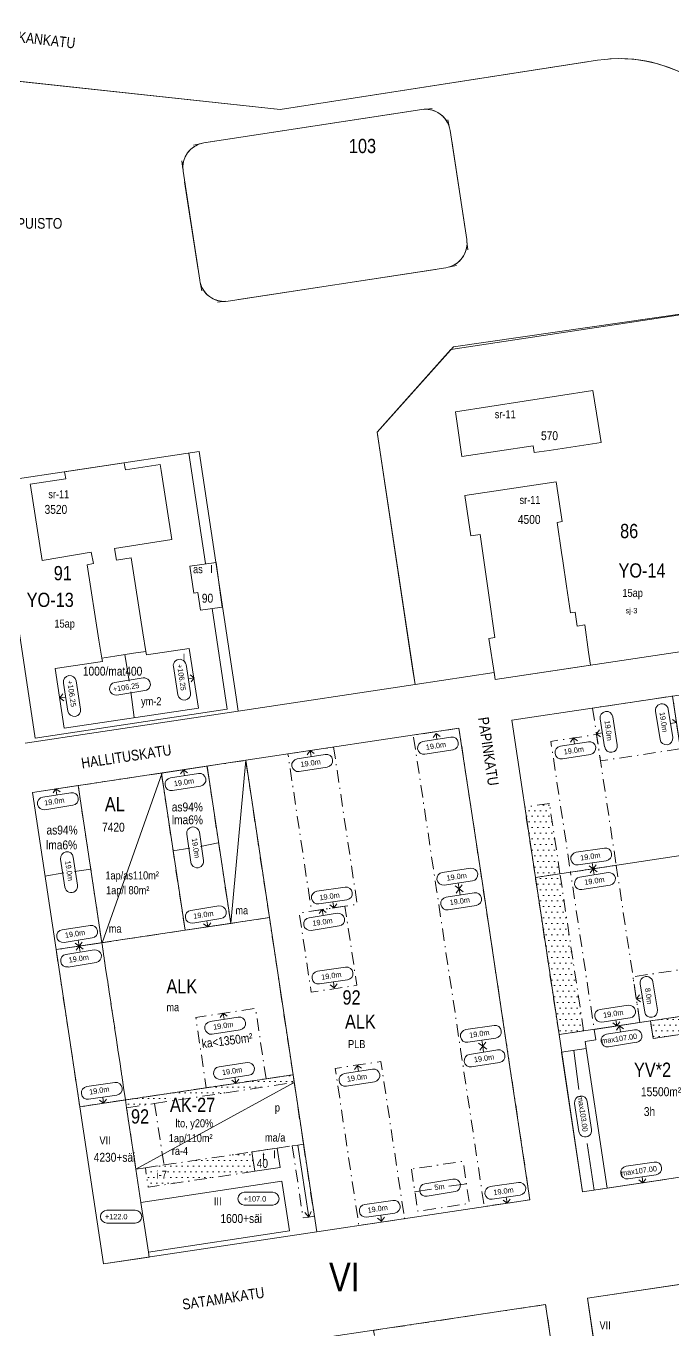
# Model space of a CAD drawing. Header units: metres. Extents: x 24485995 to 24488038, y 6819999 to 6822001.
# Drawn here: x 24486559.4 to 24486741.4, y 6820603.3 to 6820970 of the extents above; entities that cross this region are included whole.
import ezdxf

# ---------------------------------------------------------------- set-up
doc = ezdxf.new("R2010")
doc.units = ezdxf.units.M
for name, pattern in [('k10020', [0]), ('k10040', [10.3, 3.5, -1.5, 0.3, -1.5, 3.5]), ('K10271', [0]), ('K10430', [0]), ('k10630.1', [0]), ('k10vi1', [0]), ('Osoitus_AK', [0])]:
    doc.linetypes.add(name, pattern=pattern)
for name, color, linetype, lineweight in [('AK_AsemakaavaTeksti_Kadun_puistonnimi', 7, 'Continuous', 0), ('AK_AsemakaavaTeksti_Kaupunginosan_nimi', 7, 'Continuous', 0), ('AK_AsemakaavaTeksti_Korttelinumero', 7, 'Continuous', 0), ('AK_AsemakaavaViiva_Kaupunginosan_raja', 7, 'Continuous', 0), ('AK_Kaavamerkinta_Kayttotarkoitusalue', 7, 'Continuous', 0), ('AK_KayttotarkoitusSymboliViiva_Virkistysalueen_kuvio_murtoviiva', 7, 'Continuous', 0), ('AK_KayttotarkoitusViiva', 7, 'Continuous', 0), ('AK_LiikennointiTeksti_Autopaikkamerkinta_m2', 7, 'Continuous', 0), ('AK_LiikennointiViiva_Ajoneuvoliittymakielto', 7, 'Continuous', 0), ('AK_MuuAsemakaavaTeksti_Alueenosan_kayttotarkoitus', 7, 'Continuous', 0), ('AK_MuuAsemakaavaTeksti_Erityismaarays', 7, 'Continuous', 0), ('AK_MuuAsemakaavaViiva_alueenosan_raja', 7, 'Continuous', 0), ('AK_MuuAsemakaavaViiva_Merkinnan_Kohdistusnuoli', 7, 'Continuous', 0), ('AK_Poistettava_merkintä', 7, 'Continuous', 0), ('AK_RakennusalaTeksti_Huoneistomaara', 7, 'Continuous', 0), ('AK_RakennusalaTeksti_Kerrosala_tai_luku', 7, 'Continuous', 0), ('AK_RakennusalaTeksti_Rakennusoikeus', 7, 'Continuous', 0), ('AK_RakennusalaViiva_Maanalaisen_tilan_viiva', 7, 'Continuous', 0), ('AK_RakennusalaViiva_Rakennusalan_raja__I_', 7, 'Continuous', 0), ('AK_RakentaminenTeksti_Korkeusmerkinta', 7, 'Continuous', 0), ('AK_RakentaminenTeksti_Korkeusmerkinta_ja_soikio', 7, 'Continuous', 0), ('AK_RakentaminenTeksti_Korkeusmerkinta_ja_soikio_ja_nuoli', 7, 'Continuous', 0), ('AK_YmparistoAlue_Istutettava_alue', 7, 'Continuous', 0), ('AK_YmparistoViiva_Istutettava_puurivi', 7, 'Continuous', 0)]:
    doc.layers.add(name, color=color, linetype=linetype, lineweight=lineweight)
doc.styles.add('ArialNarrow', font='ARIALN.TTF')

# ---------------------------------------------------------------- blocks, each defined once
blk = doc.blocks.new('AKP43')
at = {"layer": 'AK_RakentaminenTeksti_Korkeusmerkinta_ja_soikio', "color": 7, "linetype": 'Continuous', "lineweight": 13}
for p, q in [((4, 1.8), (-4, 1.8)), ((-4, -1.8), (4, -1.8))]:
    blk.add_line(p, q, dxfattribs=at)
for centre, start, end in [((-4, 0), 90, 270), ((4, 0), 270, 90)]:
    blk.add_arc(centre, 1.8, start, end, dxfattribs=at)

msp = doc.modelspace()

# ---------------------------------------------------------------- hatches: boundary and pattern name
at = {"layer": 'AK_YmparistoAlue_Istutettava_alue', "linetype": 'Continuous', "lineweight": 0}
h = msp.add_hatch(dxfattribs=at)
h.set_pattern_fill('DOTS', style=0)
h.paths.add_polyline_path([(24486699.68, 6820750.3), (24486702.66, 6820730.52), (24486709.58, 6820731.57), (24486706.61, 6820751.34)], flags=0)
h = msp.add_hatch(dxfattribs=at)
h.set_pattern_fill('DOTS', style=0)
h.paths.add_polyline_path([(24486749.87, 6820737.64), (24486747.89, 6820737.33), (24486752.6, 6820705.98), (24486754.54, 6820693.12), (24486735.02, 6820690.19), (24486735.76, 6820685.25), (24486755.29, 6820688.18), (24486757.26, 6820688.48), (24486756.52, 6820693.42)], flags=0)
h = msp.add_hatch(dxfattribs=at)
h.set_pattern_fill('DOTS', style=0)
h.paths.add_polyline_path([(24486709.58, 6820731.57), (24486702.66, 6820730.52), (24486709.31, 6820686.32), (24486716.23, 6820687.36)], flags=0)
h = msp.add_hatch(dxfattribs=at)
h.set_pattern_fill('DOTS', style=0)
h.paths.add_polyline_path([(24486634.81, 6820672.87), (24486595.54, 6820666.97), (24486587.63, 6820665.77), (24486587.34, 6820667.97), (24486634.48, 6820675.06)], flags=0)
h = msp.add_hatch(dxfattribs=at)
h.set_pattern_fill('DOTS', style=0)
h.paths.add_polyline_path([(24486593.74, 6820643.43), (24486592.93, 6820648.87), (24486598.16, 6820649.67), (24486622.9, 6820653.34), (24486623.71, 6820647.9)], flags=0)

# ---------------------------------------------------------------- linework, layer by layer
at = {"layer": 'AK_AsemakaavaViiva_Kaupunginosan_raja', "linetype": 'k10020', "lineweight": 9, "flags": 128}
for points in [[(24486630.86, 6820946.49), (24486720.18, 6820960.36)], [(24486541.91, 6820956.12), (24486630.86, 6820946.49)]]:
    msp.add_lwpolyline(points, dxfattribs=at)
at = {"layer": 'AK_AsemakaavaViiva_Kaupunginosan_raja', "linetype": 'k10020', "lineweight": 9}
msp.add_arc((24486726.32, 6820920.83), 40.01, 54.8442, 98.8275, dxfattribs=at)
at = {"layer": 'AK_KayttotarkoitusSymboliViiva_Virkistysalueen_kuvio_murtoviiva', "linetype": 'k10vi1', "lineweight": 9, "flags": 128}
for points in [[(24486717.22, 6820959.9), (24486630.86, 6820946.49), (24486524.98, 6820957.96), (24486416.97, 6820969.66)], [(24486746.83, 6820955.16), (24486746.49, 6820955.38), (24486743.47, 6820956.98), (24486740.33, 6820958.31), (24486737.09, 6820959.36), (24486733.76, 6820960.14), (24486730.39, 6820960.63), (24486726.98, 6820960.83), (24486723.57, 6820960.74), (24486723.16, 6820960.7)], [(24486402.88, 6820957.16), (24486402.57, 6820932.32), (24486419.27, 6820821.93), (24486518.44, 6820836.85), (24486548.11, 6820841.31), (24486608.1, 6820850.34), (24486618.49, 6820781.28), (24486619.09, 6820777.32), (24486668.82, 6820784.8), (24486668.22, 6820788.76), (24486658.14, 6820855.75), (24486679.65, 6820879.81), (24486773.83, 6820893.34), (24486773.73, 6820894.23)], [(24486612.35, 6820937.6), (24486609.39, 6820937.11), (24486667.71, 6820946.04)], [(24486673.66, 6820946.82), (24486671.28, 6820946.56), (24486671.89, 6820946.58), (24486672.5, 6820946.54), (24486673.11, 6820946.44), (24486673.7, 6820946.3), (24486674.28, 6820946.1), (24486674.84, 6820945.85), (24486675.37, 6820945.56), (24486675.88, 6820945.22), (24486676.35, 6820944.84), (24486676.8, 6820944.42), (24486677.2, 6820943.96), (24486677.56, 6820943.46), (24486677.87, 6820942.94), (24486678.14, 6820942.39), (24486678.37, 6820941.82), (24486678.54, 6820941.24), (24486678.07, 6820943.58)], [(24486603.21, 6820932.12), (24486603.47, 6820929.74), (24486603.45, 6820930.35), (24486603.49, 6820930.96), (24486603.59, 6820931.57), (24486603.73, 6820932.16), (24486603.93, 6820932.74), (24486604.18, 6820933.29), (24486604.47, 6820933.83), (24486604.81, 6820934.34), (24486605.19, 6820934.81), (24486605.61, 6820935.25), (24486606.07, 6820935.66), (24486606.57, 6820936.02), (24486607.09, 6820936.33), (24486607.64, 6820936.6), (24486608.21, 6820936.82), (24486608.79, 6820937), (24486606.45, 6820936.53)], [(24486679.11, 6820937.67), (24486682.89, 6820912.96)], [(24486607.77, 6820901.46), (24486603.99, 6820926.17)], [(24486683.67, 6820907.01), (24486683.41, 6820909.39), (24486683.43, 6820908.78), (24486683.39, 6820908.17), (24486683.29, 6820907.57), (24486683.15, 6820906.97), (24486682.95, 6820906.39), (24486682.7, 6820905.84), (24486682.41, 6820905.3), (24486682.07, 6820904.79), (24486681.69, 6820904.32), (24486681.27, 6820903.88), (24486680.81, 6820903.47), (24486680.31, 6820903.11), (24486679.79, 6820902.8), (24486679.24, 6820902.53), (24486678.67, 6820902.31), (24486678.09, 6820902.14), (24486680.43, 6820902.6)], [(24486674.52, 6820901.56), (24486619.17, 6820893.09)], [(24486613.22, 6820892.31), (24486615.6, 6820892.57), (24486614.99, 6820892.55), (24486614.38, 6820892.59), (24486613.77, 6820892.69), (24486613.18, 6820892.83), (24486612.6, 6820893.03), (24486612.04, 6820893.28), (24486611.51, 6820893.57), (24486611, 6820893.91), (24486610.53, 6820894.29), (24486610.08, 6820894.71), (24486609.68, 6820895.17), (24486609.32, 6820895.67), (24486609, 6820896.19), (24486608.74, 6820896.74), (24486608.51, 6820897.31), (24486608.34, 6820897.89), (24486608.81, 6820895.55)]]:
    msp.add_lwpolyline(points, dxfattribs=at)
at = {"layer": 'AK_KayttotarkoitusViiva', "linetype": 'Continuous', "lineweight": 20, "flags": 128}
for points in [[(24486413.99, 6820969.98), (24486524.98, 6820957.96), (24486630.86, 6820946.49), (24486720.18, 6820960.36)], [(24486609.39, 6820937.11), (24486670.68, 6820946.5)], [(24486678.65, 6820940.64), (24486683.35, 6820910)], [(24486608.23, 6820898.49), (24486603.53, 6820929.13)], [(24486677.49, 6820902.02), (24486616.2, 6820892.63)], [(24486668.82, 6820784.8), (24486658.14, 6820855.75), (24486660.29, 6820858.17), (24486678.9, 6820879.06), (24486773.83, 6820893.34)], [(24486668.82, 6820784.8), (24486691.07, 6820788.15), (24486691.36, 6820786.17), (24486781.35, 6820799.71), (24486786.88, 6820806.61), (24486779.13, 6820858.17), (24486773.83, 6820893.34)], [(24486548.11, 6820841.31), (24486608.1, 6820850.34), (24486618.49, 6820781.28), (24486619.09, 6820777.32)], [(24486741.24, 6820781.54), (24486789.56, 6820788.81), (24486796.01, 6820745.92), (24486796.16, 6820744.93)], [(24486619.09, 6820777.32), (24486668.82, 6820784.8)], [(24486702.66, 6820730.52), (24486696.01, 6820774.73), (24486741.24, 6820781.54)], [(24486747.89, 6820737.33), (24486747.74, 6820738.32), (24486741.24, 6820781.54)], [(24486619.09, 6820777.32), (24486559.1, 6820768.29)], [(24486621.17, 6820763.48), (24486681.17, 6820772.5), (24486687.83, 6820728.29), (24486694.48, 6820684.09), (24486701.13, 6820639.89), (24486641.13, 6820630.86)], [(24486567.83, 6820710.24), (24486561.18, 6820754.45), (24486621.17, 6820763.48)], [(24486627.82, 6820719.26), (24486621.17, 6820763.48)], [(24486796.16, 6820744.93), (24486809.51, 6820656.19), (24486715.96, 6820642.12), (24486709.31, 6820686.32)], [(24486747.89, 6820737.33), (24486702.66, 6820730.52)], [(24486747.89, 6820737.33), (24486754.54, 6820693.12), (24486709.31, 6820686.32)], [(24486709.31, 6820686.32), (24486702.66, 6820730.52)], [(24486627.82, 6820719.26), (24486567.83, 6820710.24)], [(24486634.48, 6820675.06), (24486627.82, 6820719.26)], [(24486574.48, 6820666.04), (24486567.83, 6820710.24)], [(24486574.48, 6820666.04), (24486634.48, 6820675.06)], [(24486634.48, 6820675.06), (24486641.13, 6820630.86)], [(24486641.13, 6820630.86), (24486581.13, 6820621.83), (24486574.48, 6820666.04)], [(24486723.77, 6820568.95), (24486717.29, 6820612.18), (24486765.61, 6820619.42)], [(24486645.29, 6820601.39), (24486705.55, 6820610.42), (24486712.02, 6820567.19)]]:
    msp.add_lwpolyline(points, dxfattribs=at)
at = {"layer": 'AK_KayttotarkoitusViiva', "linetype": 'Continuous', "lineweight": 20}
for centre, radius, start, end in [((24486726.32, 6820920.83), 40.01, 54.8442, 98.8275), ((24486671.74, 6820939.58), 7, 8.6878, 98.7241), ((24486610.45, 6820930.19), 7, 98.7131, 188.7119), ((24486676.43, 6820908.94), 7, 278.703, 8.7121), ((24486615.14, 6820899.55), 7, 188.7004, 278.7125)]:
    msp.add_arc(centre, radius, start, end, dxfattribs=at)
at = {"layer": 'AK_LiikennointiViiva_Ajoneuvoliittymakielto', "linetype": 'k10630.1', "lineweight": 5, "flags": 128}
for points in [[(24486739.2, 6820645.61), (24486715.96, 6820642.12)], [(24486717.29, 6820612.18), (24486765.61, 6820619.42)]]:
    msp.add_lwpolyline(points, dxfattribs=at)
at = {"layer": 'AK_MuuAsemakaavaViiva_alueenosan_raja', "linetype": 'k10040', "lineweight": 5, "flags": 128}
for points in [[(24486718.75, 6820778.16), (24486719.87, 6820770.74), (24486720.98, 6820763.32), (24486743.47, 6820766.71), (24486741.24, 6820781.54), (24486718.75, 6820778.16)], [(24486681.17, 6820772.5), (24486668.32, 6820770.57), (24486674.97, 6820726.36), (24486681.62, 6820682.16), (24486686.27, 6820651.3), (24486688.05, 6820639.44), (24486688.27, 6820637.95), (24486701.13, 6820639.89), (24486694.48, 6820684.09), (24486687.83, 6820728.29), (24486681.17, 6820772.5)], [(24486712.55, 6820732.01), (24486725.4, 6820733.94), (24486720.98, 6820763.32), (24486719.87, 6820770.74), (24486707.01, 6820768.8), (24486712.55, 6820732.01)], [(24486639.69, 6820721.05), (24486649.08, 6820722.46), (24486652.54, 6820722.98), (24486645.89, 6820767.19), (24486633.04, 6820765.26), (24486639.69, 6820721.05)], [(24486610.29, 6820761.84), (24486621.17, 6820763.48)], [(24486616.95, 6820717.63), (24486610.29, 6820761.84)], [(24486627.82, 6820719.26), (24486621.17, 6820763.48)], [(24486574.03, 6820756.38), (24486597.44, 6820759.91)], [(24486604.09, 6820715.69), (24486597.44, 6820759.91)], [(24486580.69, 6820712.17), (24486574.03, 6820756.38)], [(24486706.61, 6820751.34), (24486699.68, 6820750.3)], [(24486702.66, 6820730.52), (24486699.68, 6820750.3)], [(24486709.58, 6820731.56), (24486706.61, 6820751.34)], [(24486709.58, 6820731.56), (24486702.66, 6820730.52)], [(24486716.23, 6820687.36), (24486709.58, 6820731.56)], [(24486719.2, 6820687.81), (24486732.05, 6820689.74), (24486730.12, 6820702.6), (24486725.4, 6820733.94), (24486712.55, 6820732.01), (24486719.2, 6820687.81)], [(24486709.31, 6820686.32), (24486702.66, 6820730.52)], [(24486649.08, 6820722.46), (24486639.69, 6820721.05), (24486636.23, 6820720.53), (24486639.58, 6820698.28), (24486652.43, 6820700.21), (24486649.08, 6820722.46)], [(24486649.08, 6820722.46), (24486639.69, 6820721.05)], [(24486616.95, 6820717.63), (24486604.09, 6820715.69)], [(24486620.24, 6820718.12), (24486616.95, 6820717.63)], [(24486627.82, 6820719.26), (24486620.24, 6820718.12)], [(24486631.17, 6820697.01), (24486627.82, 6820719.26)], [(24486603.43, 6820715.59), (24486580.69, 6820712.17)], [(24486567.83, 6820710.24), (24486574.48, 6820666.04), (24486587.34, 6820667.97), (24486580.69, 6820712.17), (24486567.83, 6820710.24)], [(24486587.34, 6820667.97), (24486580.69, 6820712.17)], [(24486732.05, 6820689.74), (24486735.02, 6820690.19), (24486754.54, 6820693.12), (24486752.61, 6820705.98), (24486735.74, 6820703.44), (24486730.12, 6820702.6), (24486732.05, 6820689.74)], [(24486634.48, 6820675.06), (24486631.17, 6820697.01)], [(24486626.89, 6820673.92), (24486623.92, 6820693.7), (24486607.11, 6820691.17), (24486610.08, 6820671.39)], [(24486626.89, 6820673.92), (24486623.92, 6820693.7), (24486607.11, 6820691.17), (24486610.08, 6820671.39), (24486626.89, 6820673.92)], [(24486716.23, 6820687.36), (24486709.31, 6820686.32)], [(24486735.02, 6820690.19), (24486732.05, 6820689.74)], [(24486755.28, 6820688.18), (24486735.76, 6820685.24), (24486735.02, 6820690.19)], [(24486665.63, 6820636.06), (24486663.84, 6820647.93), (24486659.2, 6820678.78), (24486646.34, 6820676.85), (24486653, 6820632.64), (24486665.85, 6820634.58), (24486665.63, 6820636.06)], [(24486595.54, 6820666.97), (24486634.81, 6820672.87)], [(24486587.63, 6820665.77), (24486587.3, 6820667.96)], [(24486587.63, 6820665.77), (24486587.71, 6820665.78)], [(24486590.29, 6820648.48), (24486587.63, 6820665.77)], [(24486587.71, 6820665.78), (24486595.54, 6820666.97)], [(24486595.54, 6820666.97), (24486598.16, 6820649.67)], [(24486630.02, 6820654.4), (24486622.9, 6820653.34)], [(24486630.02, 6820654.4), (24486634.27, 6820655.04)], [(24486634.27, 6820655.04), (24486635.85, 6820655.27), (24486637.42, 6820655.51)], [(24486634.27, 6820655.04), (24486637.3, 6820634.76), (24486638.88, 6820635), (24486640.46, 6820635.23)], [(24486598.16, 6820649.67), (24486622.9, 6820653.34)], [(24486623.71, 6820647.9), (24486622.9, 6820653.34)], [(24486667.8, 6820648.52), (24486669.58, 6820636.66), (24486684.1, 6820638.84), (24486682.31, 6820650.71), (24486667.8, 6820648.52)], [(24486590.25, 6820648.47), (24486590.29, 6820648.48)], [(24486590.29, 6820648.48), (24486592.93, 6820648.87)], [(24486592.93, 6820648.87), (24486598.16, 6820649.67)], [(24486623.71, 6820647.9), (24486593.74, 6820643.43), (24486592.93, 6820648.87)], [(24486593.99, 6820623.77), (24486593.78, 6820625.14)], [(24486659.09, 6820590.31), (24486707.47, 6820597.56), (24486705.55, 6820610.42), (24486657.16, 6820603.16), (24486659.09, 6820590.31)]]:
    msp.add_lwpolyline(points, dxfattribs=at)
at = {"layer": 'AK_MuuAsemakaavaViiva_Merkinnan_Kohdistusnuoli', "linetype": 'Osoitus_AK', "lineweight": 5, "elevation": 0, "flags": 128}
for points in [[(24486588.37, 6820785.72), (24486587.2, 6820793.22)], [(24486588.83, 6820782.76), (24486589.8, 6820775.52)], [(24486605.43, 6820738.8), (24486600.68, 6820738)], [(24486608.4, 6820739.24), (24486613.43, 6820740.28)], [(24486569.99, 6820731.79), (24486564.65, 6820730.93)], [(24486572.96, 6820732.25), (24486577.56, 6820732.88)], [(24486678.27, 6820643.7), (24486683.42, 6820644.41)], [(24486673.39, 6820642.89), (24486668.64, 6820642.14)]]:
    msp.add_lwpolyline(points, dxfattribs=at)
at = {"layer": 'AK_MuuAsemakaavaViiva_Merkinnan_Kohdistusnuoli', "linetype": 'Osoitus_AK', "lineweight": 5, "flags": 128}
for points in [[(24486714.93, 6820670.92), (24486713.52, 6820681.9)], [(24486717.24, 6820655.69), (24486719.22, 6820642.63)]]:
    msp.add_lwpolyline(points, dxfattribs=at)
at = {"layer": 'AK_Poistettava_merkintä', "linetype": 'k10040', "lineweight": 0, "flags": 128}
for points in [[(24486604.09, 6820715.69), (24486603.43, 6820715.59)], [(24486587.3, 6820667.96), (24486634.48, 6820675.06), (24486634.81, 6820672.87)], [(24486626.89, 6820673.92), (24486634.48, 6820675.06)], [(24486634.81, 6820672.87), (24486637.42, 6820655.51)], [(24486610.08, 6820671.39), (24486587.34, 6820667.97)], [(24486637.42, 6820655.51), (24486640.46, 6820635.23)]]:
    msp.add_lwpolyline(points, dxfattribs=at)
at = {"layer": 'AK_RakennusalaViiva_Maanalaisen_tilan_viiva', "linetype": 'Continuous', "lineweight": 5, "flags": 128}
for points in [[(24486621.17, 6820763.48), (24486616.98, 6820717.72)], [(24486597.69, 6820759.94), (24486580.79, 6820712.13)], [(24486590.29, 6820648.48), (24486634.81, 6820672.87)], [(24486635.85, 6820655.27), (24486638.88, 6820635)], [(24486638.88, 6820635), (24486637.78, 6820636.35)], [(24486638.88, 6820635), (24486639.55, 6820636.62)]]:
    msp.add_lwpolyline(points, dxfattribs=at)
at = {"layer": 'AK_RakennusalaViiva_Rakennusalan_raja__I_', "linetype": 'K10271', "lineweight": 9, "flags": 128}
for points in [[(24486680.15, 6820861.52), (24486680.64, 6820858.17), (24486681.99, 6820848.92), (24486702.05, 6820851.92), (24486702.36, 6820850.01), (24486706.58, 6820850.65), (24486721.14, 6820852.87), (24486720.29, 6820858.17), (24486718.79, 6820867.49), (24486680.15, 6820861.52)], [(24486584.32, 6820792.77), (24486589.6, 6820793.57), (24486593.08, 6820794.09), (24486592.25, 6820799.34), (24486588.95, 6820820.41), (24486584.77, 6820819.77), (24486584.27, 6820823.02), (24486600.35, 6820825.55), (24486597.35, 6820844.99), (24486597.1, 6820846.66), (24486587.36, 6820845.19), (24486587.2, 6820846.06), (24486587, 6820847.16), (24486570.23, 6820844.64), (24486570.32, 6820844.1), (24486570.54, 6820842.66), (24486560.56, 6820841.16), (24486560.62, 6820840.79), (24486563.9, 6820819.69), (24486577.73, 6820822.01), (24486578.32, 6820818.79), (24486576.53, 6820818.5), (24486579.87, 6820797.31), (24486580.68, 6820792.23), (24486584.32, 6820792.77)], [(24486711.42, 6820812.43), (24486710.39, 6820819.62), (24486710.05, 6820821.96), (24486708.83, 6820830.4), (24486710.21, 6820830.65), (24486708.5, 6820841.84), (24486682.8, 6820837.95), (24486684.52, 6820826.59), (24486687.09, 6820827.02), (24486688.61, 6820816.49), (24486689.65, 6820809.29), (24486691.27, 6820798.04), (24486689.6, 6820797.76), (24486691.14, 6820787.64), (24486691.36, 6820786.17), (24486718.15, 6820790.2), (24486717.63, 6820793.88), (24486716.53, 6820801.6), (24486714.39, 6820801.24), (24486713.81, 6820805.11), (24486712.5, 6820804.92), (24486711.42, 6820812.43)], [(24486607.7, 6820810.67), (24486608.45, 6820805.71), (24486614.56, 6820806.59), (24486612.85, 6820819.14), (24486605.46, 6820818.04), (24486606.59, 6820810.49), (24486607.7, 6820810.67)], [(24486584.32, 6820792.77), (24486580.68, 6820792.23), (24486580.83, 6820791.29), (24486567.56, 6820789.29), (24486570.09, 6820772.48), (24486607.84, 6820778.16), (24486605.3, 6820794.97), (24486593.22, 6820793.15), (24486593.08, 6820794.09), (24486589.6, 6820793.57), (24486584.32, 6820792.77)], [(24486741.24, 6820781.54), (24486743.47, 6820766.71), (24486743.94, 6820763.6), (24486752.48, 6820764.89), (24486752.31, 6820766.05), (24486751.86, 6820769.02), (24486773.56, 6820772.31), (24486774.96, 6820772.52), (24486778.18, 6820773.01), (24486776.09, 6820786.78), (24486741.24, 6820781.54)], [(24486616.95, 6820717.63), (24486610.29, 6820761.84), (24486597.44, 6820759.91), (24486604.09, 6820715.69), (24486616.95, 6820717.63)], [(24486561.18, 6820754.45), (24486567.83, 6820710.24), (24486580.69, 6820712.17), (24486574.03, 6820756.38), (24486561.18, 6820754.45)], [(24486784.79, 6820652.47), (24486789.74, 6820653.22), (24486788.99, 6820658.16), (24486784.05, 6820657.42), (24486768.23, 6820655.04), (24486763.28, 6820654.29), (24486758.52, 6820685.94), (24486784.23, 6820689.81), (24486783.83, 6820692.47), (24486783.79, 6820692.77), (24486781.85, 6820705.63), (24486768.64, 6820703.64), (24486761.21, 6820702.52), (24486762.45, 6820694.31), (24486763.19, 6820689.37), (24486755.28, 6820688.18), (24486735.76, 6820685.24), (24486735.02, 6820690.19), (24486732.05, 6820689.74), (24486719.2, 6820687.81), (24486719.65, 6820684.84), (24486716.68, 6820684.39), (24486716.98, 6820682.42), (24486722.14, 6820648.1), (24486722.88, 6820643.16), (24486763.17, 6820649.22), (24486768.97, 6820650.09), (24486784.79, 6820652.47)], [(24486722.14, 6820648.1), (24486716.98, 6820682.42), (24486710.05, 6820681.38), (24486715.96, 6820642.12), (24486722.88, 6820643.16), (24486722.14, 6820648.1)], [(24486574.48, 6820666.04), (24486581.13, 6820621.83), (24486593.99, 6820623.77), (24486593.78, 6820625.14), (24486591.66, 6820639.12), (24486590.29, 6820648.48), (24486587.63, 6820665.77), (24486587.3, 6820667.96), (24486574.48, 6820666.04)], [(24486622.9, 6820653.34), (24486623.71, 6820647.9), (24486630.83, 6820648.96), (24486630.02, 6820654.4), (24486622.9, 6820653.34)], [(24486591.63, 6820639.14), (24486591.66, 6820639.12), (24486593.78, 6820625.14), (24486633.53, 6820631.15), (24486631.35, 6820645.07), (24486591.63, 6820639.14)], [(24486737.32, 6820600.01), (24486758.08, 6820603.12), (24486755.86, 6820617.96), (24486717.29, 6820612.18), (24486719.52, 6820597.34), (24486737.32, 6820600.01)]]:
    msp.add_lwpolyline(points, dxfattribs=at)
at = {"layer": 'AK_RakentaminenTeksti_Korkeusmerkinta_ja_soikio_ja_nuoli', "linetype": 'Continuous', "lineweight": 5, "flags": 128}
for points in [[(24486600.81, 6820789.82), (24486602.07, 6820781.92)], [(24486605.62, 6820782.48), (24486604.37, 6820790.38)], [(24486604.99, 6820786.43), (24486606.67, 6820786.7)], [(24486606.67, 6820786.7), (24486605.53, 6820787.53)], [(24486606.67, 6820786.7), (24486605.84, 6820785.56)], [(24486569.9, 6820785.22), (24486571.16, 6820777.32)], [(24486574.72, 6820777.89), (24486573.46, 6820785.79)], [(24486568.85, 6820781.01), (24486569.68, 6820782.15)], [(24486570.53, 6820781.27), (24486568.85, 6820781.01)], [(24486568.85, 6820781.01), (24486570, 6820780.18)], [(24486678.92, 6820769.99), (24486671.02, 6820768.74)], [(24486674.71, 6820771.04), (24486673.87, 6820769.9)], [(24486674.71, 6820771.04), (24486675.85, 6820770.21)], [(24486674.97, 6820769.36), (24486674.71, 6820771.04)], [(24486717.59, 6820768.71), (24486709.68, 6820767.46)], [(24486713.37, 6820769.76), (24486712.54, 6820768.62)], [(24486713.37, 6820769.76), (24486714.51, 6820768.93)], [(24486713.63, 6820768.08), (24486713.37, 6820769.76)], [(24486643.55, 6820765.15), (24486635.64, 6820763.89)], [(24486639.33, 6820766.2), (24486638.5, 6820765.06)], [(24486639.33, 6820766.2), (24486640.47, 6820765.37)], [(24486639.6, 6820764.52), (24486639.33, 6820766.2)], [(24486671.58, 6820765.18), (24486679.49, 6820766.43)], [(24486710.25, 6820763.9), (24486718.15, 6820765.15)], [(24486636.21, 6820760.34), (24486644.11, 6820761.59)], [(24486722.08, 6820738.79), (24486714.17, 6820737.64)], [(24486714.68, 6820734.07), (24486722.6, 6820735.22)], [(24486684.42, 6820733.12), (24486676.51, 6820731.97)], [(24486723.11, 6820731.91), (24486715.21, 6820730.66)], [(24486718.89, 6820732.97), (24486717.75, 6820733.81)], [(24486718.89, 6820732.96), (24486718.06, 6820731.82)], [(24486718.64, 6820734.65), (24486718.89, 6820732.97)], [(24486718.89, 6820732.97), (24486719.73, 6820734.1)], [(24486718.89, 6820732.96), (24486720.04, 6820732.13)], [(24486719.16, 6820731.28), (24486718.89, 6820732.96)], [(24486649.12, 6820727.81), (24486641.2, 6820726.66)], [(24486677.02, 6820728.4), (24486684.94, 6820729.55)], [(24486681.23, 6820727.3), (24486680.09, 6820728.14)], [(24486680.98, 6820728.98), (24486681.23, 6820727.3)], [(24486681.23, 6820727.3), (24486682.07, 6820728.43)], [(24486715.77, 6820727.1), (24486723.67, 6820728.35)], [(24486641.72, 6820723.09), (24486649.63, 6820724.24)], [(24486685.45, 6820726.24), (24486677.55, 6820724.99)], [(24486681.23, 6820727.3), (24486680.4, 6820726.15)], [(24486681.23, 6820727.3), (24486682.37, 6820726.47)], [(24486681.5, 6820725.62), (24486681.23, 6820727.3)], [(24486646.9, 6820720.46), (24486639, 6820719.21)], [(24486642.68, 6820721.51), (24486641.85, 6820720.37)], [(24486642.68, 6820721.51), (24486643.83, 6820720.68)], [(24486642.95, 6820719.83), (24486642.68, 6820721.51)], [(24486645.92, 6820721.99), (24486644.79, 6820722.83)], [(24486645.68, 6820723.67), (24486645.92, 6820721.99)], [(24486645.92, 6820721.99), (24486646.77, 6820723.12)], [(24486678.11, 6820721.44), (24486686.01, 6820722.69)], [(24486639.56, 6820715.65), (24486647.46, 6820716.9)], [(24486578.51, 6820710.16), (24486570.6, 6820708.9)], [(24486574.29, 6820711.21), (24486573.46, 6820710.06)], [(24486574.29, 6820711.21), (24486575.43, 6820710.38)], [(24486574.55, 6820709.53), (24486574.29, 6820711.21)], [(24486571.17, 6820705.35), (24486579.07, 6820706.6)], [(24486649.28, 6820705.3), (24486641.37, 6820704.15)], [(24486641.88, 6820700.59), (24486649.8, 6820701.74)], [(24486646.09, 6820699.48), (24486644.95, 6820700.33)], [(24486645.84, 6820701.16), (24486646.09, 6820699.48)], [(24486646.09, 6820699.48), (24486646.93, 6820700.62)], [(24486732.15, 6820700.59), (24486733.42, 6820692.69)], [(24486736.98, 6820693.27), (24486735.7, 6820701.17)], [(24486728.78, 6820694.59), (24486720.87, 6820693.44)], [(24486731.11, 6820696.37), (24486731.93, 6820697.52)], [(24486732.78, 6820696.64), (24486731.11, 6820696.37)], [(24486731.11, 6820696.37), (24486732.25, 6820695.54)], [(24486619.05, 6820691.28), (24486611.15, 6820690.03)], [(24486614.84, 6820692.33), (24486614, 6820691.19)], [(24486614.84, 6820692.33), (24486615.98, 6820691.5)], [(24486615.1, 6820690.65), (24486614.84, 6820692.33)], [(24486721.39, 6820689.88), (24486729.3, 6820691.03)], [(24486611.71, 6820686.47), (24486619.62, 6820687.72)], [(24486691.03, 6820688.91), (24486683.11, 6820687.76)], [(24486730.55, 6820687.72), (24486722.65, 6820686.46)], [(24486725.59, 6820688.77), (24486724.45, 6820689.61)], [(24486725.34, 6820690.45), (24486725.59, 6820688.77)], [(24486726.33, 6820688.77), (24486725.5, 6820687.62)], [(24486725.59, 6820688.77), (24486726.43, 6820689.9)], [(24486726.33, 6820688.77), (24486727.48, 6820687.94)], [(24486726.6, 6820687.09), (24486726.33, 6820688.77)], [(24486683.63, 6820684.2), (24486691.55, 6820685.35)], [(24486687.83, 6820683.09), (24486686.7, 6820683.93)], [(24486687.59, 6820684.77), (24486687.83, 6820683.09)], [(24486687.83, 6820683.09), (24486688.68, 6820684.22)], [(24486723.22, 6820682.9), (24486731.12, 6820684.17)], [(24486692.05, 6820682.03), (24486684.15, 6820680.78)], [(24486687.83, 6820683.09), (24486687, 6820681.94)], [(24486687.83, 6820683.09), (24486688.98, 6820682.26)], [(24486688.1, 6820681.41), (24486687.83, 6820683.09)], [(24486621.57, 6820678.46), (24486613.66, 6820677.31)], [(24486656.83, 6820676.64), (24486648.93, 6820675.39)], [(24486652.61, 6820677.69), (24486651.78, 6820676.55)], [(24486652.61, 6820677.69), (24486653.76, 6820676.86)], [(24486652.88, 6820676.01), (24486652.61, 6820677.69)], [(24486684.71, 6820677.23), (24486692.61, 6820678.48)], [(24486584.38, 6820672.86), (24486576.46, 6820671.71)], [(24486614.17, 6820673.75), (24486622.09, 6820674.9)], [(24486618.38, 6820672.64), (24486617.24, 6820673.49)], [(24486618.13, 6820674.33), (24486618.38, 6820672.64)], [(24486618.38, 6820672.64), (24486619.22, 6820673.78)], [(24486649.49, 6820671.83), (24486657.39, 6820673.09)], [(24486576.98, 6820668.15), (24486584.89, 6820669.3)], [(24486580.93, 6820668.72), (24486581.18, 6820667.04)], [(24486581.18, 6820667.04), (24486580.05, 6820667.89)], [(24486581.18, 6820667.04), (24486582.02, 6820668.18)], [(24486736.12, 6820650.5), (24486728.2, 6820649.33)], [(24486728.73, 6820645.77), (24486736.64, 6820646.94)], [(24486697.89, 6820644.74), (24486689.97, 6820643.59)], [(24486732.93, 6820644.67), (24486731.8, 6820645.51)], [(24486732.68, 6820646.35), (24486732.93, 6820644.67)], [(24486732.93, 6820644.67), (24486733.78, 6820645.81)], [(24486662.58, 6820639.72), (24486654.66, 6820638.57)], [(24486690.49, 6820640.03), (24486698.41, 6820641.18)], [(24486694.69, 6820638.92), (24486693.56, 6820639.76)], [(24486694.45, 6820640.6), (24486694.69, 6820638.92)], [(24486694.69, 6820638.92), (24486695.54, 6820640.05)], [(24486655.18, 6820635.01), (24486663.09, 6820636.16)], [(24486659.38, 6820633.9), (24486658.25, 6820634.75)], [(24486659.14, 6820635.58), (24486659.38, 6820633.9)], [(24486659.38, 6820633.9), (24486660.23, 6820635.03)]]:
    msp.add_lwpolyline(points, dxfattribs=at)
at = {"layer": 'AK_RakentaminenTeksti_Korkeusmerkinta_ja_soikio_ja_nuoli', "linetype": 'Continuous', "lineweight": 5, "elevation": 0, "flags": 128}
for points in [[(24486720.89, 6820775.14), (24486722.15, 6820767.24)], [(24486725.7, 6820767.81), (24486724.44, 6820775.71)], [(24486736.49, 6820777.26), (24486737.74, 6820769.36)], [(24486741.3, 6820769.93), (24486740.04, 6820777.83)], [(24486719.84, 6820770.93), (24486720.67, 6820772.07)], [(24486740.67, 6820773.88), (24486742.35, 6820774.15)], [(24486742.35, 6820774.15), (24486741.2, 6820774.98)], [(24486721.52, 6820771.19), (24486719.84, 6820770.93)], [(24486719.84, 6820770.93), (24486720.98, 6820770.1)], [(24486603.67, 6820760.84), (24486602.83, 6820759.7)], [(24486603.67, 6820760.84), (24486604.81, 6820760)], [(24486603.93, 6820759.16), (24486603.67, 6820760.84)], [(24486607.88, 6820759.77), (24486599.98, 6820758.54)], [(24486572, 6820754.38), (24486564.09, 6820753.15)], [(24486567.79, 6820755.44), (24486566.95, 6820754.3)], [(24486567.79, 6820755.44), (24486568.93, 6820754.61)], [(24486568.05, 6820753.76), (24486567.79, 6820755.44)], [(24486600.53, 6820754.99), (24486608.44, 6820756.21)], [(24486564.65, 6820749.59), (24486572.55, 6820750.82)], [(24486613.61, 6820722.51), (24486605.7, 6820721.27)], [(24486577.42, 6820717.06), (24486569.52, 6820715.83)], [(24486606.26, 6820717.71), (24486614.17, 6820718.95)], [(24486610.48, 6820716.65), (24486609.33, 6820717.49)], [(24486610.21, 6820718.33), (24486610.48, 6820716.65)], [(24486610.48, 6820716.65), (24486611.31, 6820717.8)], [(24486570.07, 6820712.27), (24486577.98, 6820713.51)], [(24486574.03, 6820712.89), (24486574.29, 6820711.21)], [(24486574.29, 6820711.21), (24486573.15, 6820712.04)], [(24486574.29, 6820711.21), (24486575.12, 6820712.35)]]:
    msp.add_lwpolyline(points, dxfattribs=at)
at = {"layer": 'AK_RakentaminenTeksti_Korkeusmerkinta_ja_soikio_ja_nuoli', "linetype": 'Continuous', "lineweight": 5}
for centre, start, end in [((24486602.59, 6820790.1), 9.0432, 189.0432), ((24486571.68, 6820785.51), 9.0682, 189.0682), ((24486603.85, 6820782.2), 189.0432, 9.0432), ((24486738.26, 6820777.55, 0), 9.0432, 189.0432), ((24486572.94, 6820777.61), 189.0682, 9.0682), ((24486722.66, 6820775.43, 0), 9.0682, 189.0682), ((24486671.3, 6820766.96), 99.0025, 279.0025), ((24486679.2, 6820768.21), 279.0025, 99.0025), ((24486717.87, 6820766.93), 279.0025, 99.0025), ((24486723.93, 6820767.53, 0), 189.0682, 9.0682), ((24486739.52, 6820769.65, 0), 189.0432, 9.0432), ((24486643.83, 6820763.37), 279.0025, 99.0025), ((24486709.97, 6820765.68), 99.0025, 279.0025), ((24486635.93, 6820762.12), 99.0025, 279.0025), ((24486600.25, 6820756.76, 0), 98.8238, 278.8238), ((24486608.16, 6820757.99, 0), 278.8238, 98.8238), ((24486564.37, 6820751.37, 0), 98.8238, 278.8238), ((24486572.28, 6820752.6, 0), 278.8238, 98.8238), ((24486722.34, 6820737.01), 278.2656, 98.2656), ((24486714.42, 6820735.85), 98.2656, 278.2656), ((24486676.76, 6820730.19), 98.2656, 278.2656), ((24486684.68, 6820731.34), 278.2656, 98.2656), ((24486723.39, 6820730.13), 279.0025, 99.0025), ((24486649.37, 6820726.02), 278.2656, 98.2656), ((24486715.49, 6820728.88), 99.0025, 279.0025), ((24486641.46, 6820724.87), 98.2656, 278.2656), ((24486677.83, 6820723.21), 99.0025, 279.0025), ((24486685.73, 6820724.47), 279.0025, 99.0025), ((24486605.98, 6820719.49, 0), 98.904, 278.904), ((24486613.89, 6820720.73, 0), 278.904, 98.904), ((24486647.18, 6820718.68), 279.0025, 99.0025), ((24486577.7, 6820715.29, 0), 278.904, 98.904), ((24486639.28, 6820717.43), 99.0025, 279.0025), ((24486569.79, 6820714.05, 0), 98.904, 278.904), ((24486578.79, 6820708.38), 279.0025, 99.0025), ((24486570.89, 6820707.13), 99.0025, 279.0025), ((24486641.63, 6820702.37), 98.2656, 278.2656), ((24486649.54, 6820703.52), 278.2656, 98.2656), ((24486729.04, 6820692.81), 278.2656, 98.2656), ((24486619.33, 6820689.5), 279.0025, 99.0025), ((24486721.13, 6820691.66), 98.2656, 278.2656), ((24486611.43, 6820688.25), 99.0025, 279.0025), ((24486683.37, 6820685.98), 98.2656, 278.2656), ((24486691.29, 6820687.13), 278.2656, 98.2656), ((24486730.84, 6820685.94), 279.0875, 99.0875), ((24486722.94, 6820684.68), 99.0875, 279.0875), ((24486684.43, 6820679.01), 99.0025, 279.0025), ((24486692.33, 6820680.26), 279.0025, 99.0025), ((24486613.92, 6820675.53), 98.2656, 278.2656), ((24486621.83, 6820676.68), 278.2656, 98.2656), ((24486657.11, 6820674.86), 279.0025, 99.0025), ((24486584.63, 6820671.08), 278.2656, 98.2656), ((24486649.21, 6820673.61), 99.0025, 279.0025), ((24486576.72, 6820669.93), 98.2656, 278.2656), ((24486736.38, 6820648.72), 278.3868, 98.3868), ((24486728.46, 6820647.55), 98.3868, 278.3868), ((24486690.23, 6820641.81), 98.2656, 278.2656), ((24486698.15, 6820642.96), 278.2656, 98.2656), ((24486662.84, 6820637.94), 278.2656, 98.2656), ((24486654.92, 6820636.79), 98.2656, 278.2656)]:
    msp.add_arc(centre, 1.8, start, end, dxfattribs=at)
for centre, start_param, end_param in [((24486733.92, 6820700.88), 0, 3.141593), ((24486735.2, 6820692.98), 3.141593, 6.283185)]:
    msp.add_ellipse(centre, major_axis=(1.78, 0.29), ratio=1, start_param=start_param, end_param=end_param, dxfattribs=at)
at = {"layer": 'AK_YmparistoViiva_Istutettava_puurivi', "linetype": 'K10430', "lineweight": 5, "flags": 128}
for points in [[(24486605.13, 6820849.89), (24486609.81, 6820818.8)], [(24486556.08, 6820808.52), (24486561.91, 6820769.73)], [(24486611.71, 6820806.18), (24486615.97, 6820777.86)], [(24486561.91, 6820769.73), (24486615.97, 6820777.86)]]:
    msp.add_lwpolyline(points, dxfattribs=at)

# ---------------------------------------------------------------- block references
at = {"layer": 'AK_RakentaminenTeksti_Korkeusmerkinta_ja_soikio', "color": 7, "lineweight": 5}
for p, rotation in [((24486588.6, 6820784.24, 0), 8.829744667910225), ((24486606.92, 6820739.02, 0), 278.3658861240459), ((24486571.47, 6820732.02, 0), 278.7937303541833), ((24486716.09, 6820663.3), 98.60138485866185), ((24486675.83, 6820643.29, 0), 189.4623222080257)]:
    msp.add_blockref('AKP43', p, dxfattribs=dict(at, rotation=rotation))
for p in [(24486624.76, 6820640.18), (24486586.11, 6820635.14)]:
    msp.add_blockref('AKP43', p, dxfattribs=at)

# ---------------------------------------------------------------- texts
at = {"layer": 'AK_AsemakaavaTeksti_Kadun_puistonnimi', "linetype": 'Continuous', "lineweight": 5, "style": 'ArialNarrow'}
for s, rotation, p in [('PIRKANKATU', 353.5179, (24486551.24, 6820966.13)), ('PAPINKATU', 278.5254, (24486686.51, 6820775.41)), ('HALLITUSKATU', 8.5543, (24486575.14, 6820761.18)), ('SATAMAKATU', 8.5199, (24486603.56, 6820608.93))]:
    msp.add_text(s, height=3, rotation=rotation, dxfattribs=at).set_placement(p)
msp.add_text('PYYNIKIN KIRKKOPUISTO', height=3, dxfattribs=at).set_placement((24486526.8, 6820912.99))
at = {"layer": 'AK_AsemakaavaTeksti_Kaupunginosan_nimi', "linetype": 'Continuous', "lineweight": 0, "style": 'ArialNarrow'}
msp.add_text('VI', height=8, dxfattribs=at).set_placement((24486644.61, 6820614.17))
at = {"layer": 'AK_AsemakaavaTeksti_Korttelinumero', "linetype": 'Continuous', "lineweight": 5, "style": 'ArialNarrow'}
for s, p in [('103', (24486650.2, 6820934.26)), ('86', (24486726.5, 6820825.97)), ('91', (24486567.16, 6820814.12)), ('92', (24486648.4, 6820694.79)), ('92', (24486588.89, 6820661.32))]:
    msp.add_text(s, height=4, dxfattribs=at).set_placement(p)
at = {"layer": 'AK_Kaavamerkinta_Kayttotarkoitusalue', "linetype": 'Continuous', "lineweight": 0, "style": 'ArialNarrow'}
for s, p in [('YO-14', (24486726.04, 6820814.88)), ('YO-13', (24486559.55, 6820806.61)), ('AL', (24486581.54, 6820749.12)), ('ALK', (24486598.86, 6820697.91)), ('ALK', (24486649.1, 6820687.99)), ('YV*2', (24486730.4, 6820674.46)), ('AK-27', (24486599.86, 6820664.58))]:
    msp.add_text(s, height=4, dxfattribs=at).set_placement(p)
at = {"layer": 'AK_LiikennointiTeksti_Autopaikkamerkinta_m2', "linetype": 'Continuous', "lineweight": 0, "style": 'ArialNarrow'}
for s, p in [('15ap', (24486727.16, 6820809.43)), ('15ap', (24486567.36, 6820800.8)), ('1ap/as110m²', (24486581.69, 6820729.98)), ('1ap/l 80m²', (24486581.89, 6820725.82)), ('1ap/110m²', (24486599.52, 6820656.1))]:
    msp.add_text(s, height=2.25, dxfattribs=at).set_placement(p)
at = {"layer": 'AK_MuuAsemakaavaTeksti_Alueenosan_kayttotarkoitus', "linetype": 'Continuous', "lineweight": 0, "style": 'ArialNarrow'}
for s, p in [('as', (24486606.36, 6820816.11)), ('ym-2', (24486591.73, 6820778.97)), ('ma', (24486618.27, 6820720.16)), ('ma', (24486582.65, 6820715.02)), ('ma', (24486598.86, 6820692.92)), ('p', (24486629.37, 6820664.71)), ('ma/a', (24486626.59, 6820656.27)), ('t', (24486625.87, 6820650.98))]:
    msp.add_text(s, height=2.25, dxfattribs=at).set_placement(p)
at = {"layer": 'AK_MuuAsemakaavaTeksti_Erityismaarays', "linetype": 'Continuous', "lineweight": 0, "style": 'ArialNarrow'}
for s, p in [('sr-11', (24486691.24, 6820859.69)), ('sr-11', (24486565.64, 6820837.2)), ('sr-11', (24486698.21, 6820835.58)), ('PLB', (24486649.96, 6820682.54)), ('ra-4', (24486600.37, 6820652.49)), ('i-7', (24486596.12, 6820645.81))]:
    msp.add_text(s, height=2.25, dxfattribs=at).set_placement(p)
at = {"layer": 'AK_RakennusalaTeksti_Huoneistomaara', "linetype": 'Continuous', "lineweight": 0, "style": 'ArialNarrow'}
msp.add_text('3h', height=2.5, dxfattribs=at).set_placement((24486733.17, 6820663.44))
at = {"layer": 'AK_RakennusalaTeksti_Kerrosala_tai_luku', "linetype": 'Continuous', "lineweight": 0, "style": 'ArialNarrow'}
for s, p in [('I', (24486611.16, 6820816.2)), ('I', (24486603.43, 6820791.24)), ('lto, y20%', (24486601.41, 6820660.28)), ('VII', (24486580.02, 6820655.45)), ('I', (24486628.92, 6820651.52)), ('III', (24486612.22, 6820638.34)), ('VII', (24486720.7, 6820603.48))]:
    msp.add_text(s, height=2.25, dxfattribs=at).set_placement(p)
at = {"layer": 'AK_RakennusalaTeksti_Rakennusoikeus', "linetype": 'Continuous', "lineweight": 0, "style": 'ArialNarrow'}
for s, p in [('570', (24486704.25, 6820853.54)), ('3520', (24486564.58, 6820832.8)), ('4500', (24486697.74, 6820829.98)), ('90', (24486608.83, 6820807.82)), ('1000/mat400', (24486575.35, 6820787.29)), ('as94%', (24486600.36, 6820749.11)), ('7420', (24486580.75, 6820743.41)), ('lma6%', (24486600.39, 6820745.51)), ('as94%', (24486565.12, 6820742.62)), ('lma6%', (24486564.99, 6820738.44)), ('15500m²', (24486732.37, 6820669.02)), ('4230+säi', (24486578.41, 6820650.58)), ('40', (24486624.27, 6820648.87)), ('1600+säi', (24486614.06, 6820633.37))]:
    msp.add_text(s, height=2.5, dxfattribs=at).set_placement(p)
msp.add_text('ka<1350m²', height=2.5, rotation=7.225, dxfattribs=at).set_placement((24486608.95, 6820682.5))
at = {"layer": 'AK_RakentaminenTeksti_Korkeusmerkinta', "linetype": 'Continuous', "lineweight": 0, "style": 'ArialNarrow'}
for s, p in [('sj-3', (24486728.04, 6820804.84)), ('+107.0', (24486620.59, 6820639.4)), ('+122.0', (24486581.56, 6820634.39))]:
    msp.add_text(s, height=1.5, dxfattribs=at).set_placement(p)
for s, rotation, p in [('+106.25', 278.5303, (24486601.82, 6820790.42)), ('+106.25', 278.5303, (24486570.91, 6820785.82)), ('+106.25', 8.5543, (24486583.92, 6820782.74)), ('19.0m', 278.6007, (24486737.57, 6820776.95)), ('19.0m', 277.6756, (24486722.1, 6820774.57)), ('19.0m', 8.5254, (24486671.95, 6820766.4)), ('19.0m', 8.5254, (24486710.74, 6820765.1)), ('19.0m', 8.5254, (24486636.7, 6820761.56)), ('19.0m', 8.5254, (24486601.07, 6820756.16)), ('19.0m', 8.5254, (24486564.61, 6820750.76)), ('19.0m', 278.4681, (24486605.97, 6820741.52)), ('19.0m', 278.5254, (24486570.33, 6820735.12)), ('19.0m', 8.5254, (24486715.4, 6820735.28)), ('19.0m', 8.5254, (24486677.79, 6820729.6)), ('19.0m', 8.5254, (24486716.55, 6820728.42)), ('19.0m', 8.5254, (24486642.04, 6820724.07)), ('19.0m', 8.5254, (24486678.66, 6820722.71)), ('19.0m', 8.5254, (24486606.54, 6820718.89)), ('19.0m', 8.5254, (24486640.05, 6820716.87)), ('19.0m', 8.5254, (24486570.42, 6820713.52)), ('19.0m', 8.5254, (24486571.47, 6820706.56)), ('19.0m', 8.5254, (24486642.54, 6820701.73)), ('8.0m', 278.0729, (24486733.46, 6820699.34)), ('19.0m', 8.5254, (24486721.86, 6820691.05)), ('19.0m', 8.5254, (24486612.13, 6820687.7)), ('19.0m', 8.5254, (24486684.18, 6820685.41)), ('max107.00', 8.2621, (24486721.3, 6820683.74)), ('19.0m', 8.5254, (24486685.49, 6820678.52)), ('19.0m', 8.5254, (24486614.61, 6820674.92)), ('19.0m', 8.5254, (24486649.74, 6820673.06)), ('19.0m', 8.5254, (24486577.25, 6820669.46)), ('max103.00', 278.2045, (24486714.53, 6820669.02)), ('max107.00', 7.815, (24486726.85, 6820646.58)), ('5m', 7.4224, (24486674.35, 6820642.59)), ('19.0m', 8.5254, (24486690.98, 6820641.15)), ('19.0m', 8.5254, (24486655.57, 6820636.19))]:
    msp.add_text(s, height=1.5, rotation=rotation, dxfattribs=at).set_placement(p)

doc.saveas('drawing.dxf')
